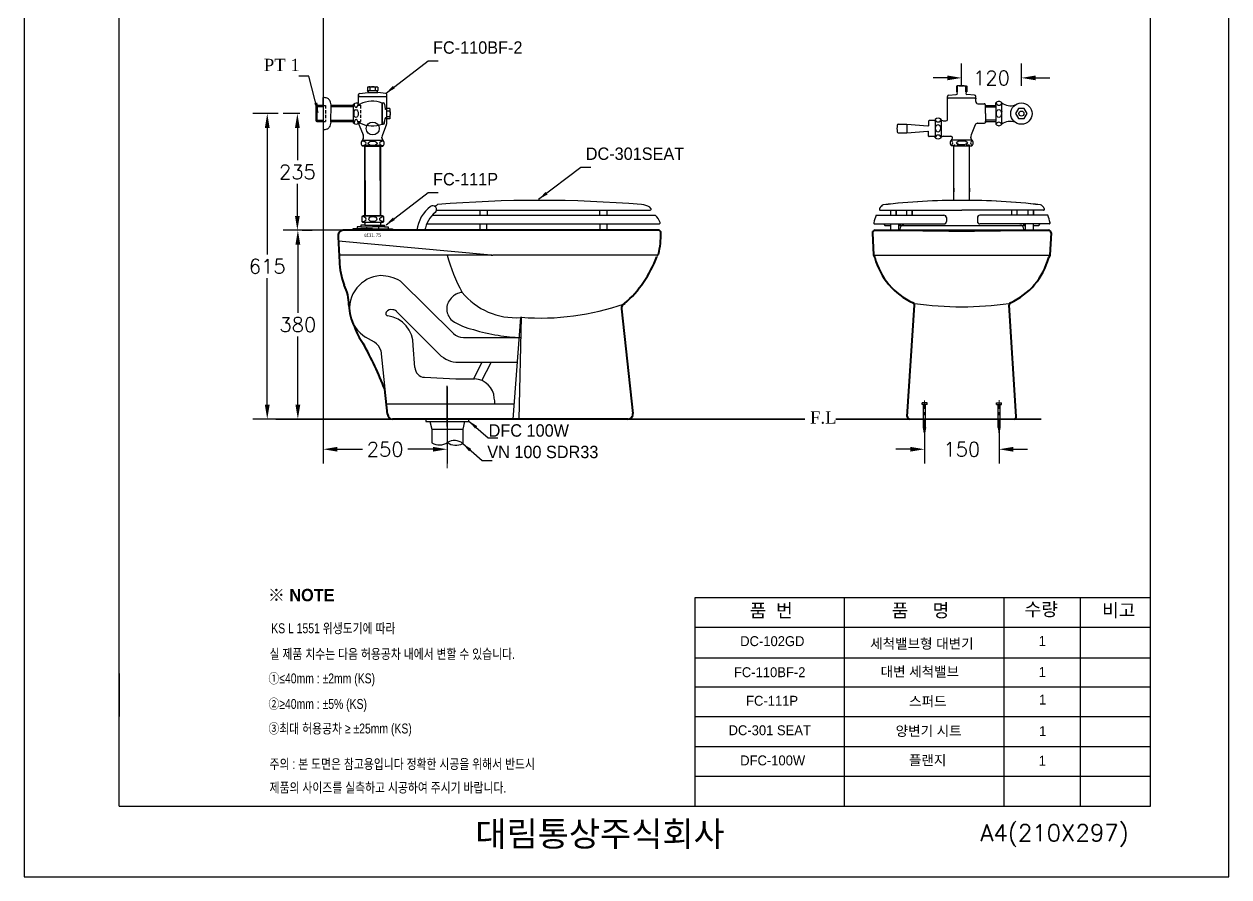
# Model space of a CAD drawing. Extents: x 63466 to 65891, y 58091 to 61521.
# Drawn here: x 63466 to 65891, y 58091 to 59807 of the extents above; entities that cross this region are included whole.
import ezdxf
from ezdxf.lldxf.tags import DXFTag

# ---------------------------------------------------------------- set-up
doc = ezdxf.new("R2010")
doc.units = 0
doc.header["$MEASUREMENT"] = 0
for name, pattern in [('CENTER', [50.8, 31.75, -6.35, 6.35, -6.35]), ('CENTERX2', [4, 2.5, -0.5, 0.5, -0.5]), ('HIDDEN', [9.525, 6.35, -3.175])]:
    doc.linetypes.add(name, pattern=pattern)
doc.layers.get('0').update_dxf_attribs({"linetype": 'CONTINUOUS'})
doc.layers.get('Defpoints').update_dxf_attribs({"linetype": 'CONTINUOUS'})
for name, color, linetype in [('2', 2, 'CONTINUOUS'), ('ASHADE', 7, 'CONTINUOUS'), ('D', 2, 'CONTINUOUS'), ('DEFAULT', 7, 'CONTINUOUS'), ('Dim', 4, 'CONTINUOUS'), ('HIDDEN', 3, 'HIDDEN'), ('LINE', 7, 'CONTINUOUS'), ('MAIN', 7, 'CONTINUOUS'), ('YA', 7, 'CONTINUOUS')]:
    doc.layers.add(name, color=color, linetype=linetype)
for name, color, linetype, lineweight in [('AM_6', 2, 'CONTINUOUS', 30), ('CEN', 1, 'CENTER', 5), ('DWG', 7, 'CONTINUOUS', 25), ('OUTLINE', 11, 'CONTINUOUS', 40), ('Y', 202, 'CONTINUOUS', 35)]:
    doc.layers.add(name, color=color, linetype=linetype, lineweight=lineweight)
doc.styles.add('h', font='', dxfattribs={"height": 30})
doc.styles.add('MtXpl_', font='')
doc.styles.get("Standard").update_dxf_attribs({"font": 'txt.shx', "bigfont": 'ghs.shx'})
doc.styles.add('STYLE2', font='dutch.ttf', dxfattribs={"height": 25})
doc.styles.add('굴림', font='', dxfattribs={"height": 3.2})
doc.styles.add('스타일1', font='txt.shx', dxfattribs={"bigfont": 'ghs.shx'})
doc.styles.get('h').set_extended_font_data('Haansoft Batang')
doc.styles.get('MtXpl_').set_extended_font_data('Gulim', bold=True)
doc.styles.get('굴림').set_extended_font_data('Gulim')
tags = doc.linetypes.add('Amconstr', pattern=[9999, 9999, 0]).pattern_tags.tags
tags[6:7] = [DXFTag(74, 4), DXFTag(75, 0), DXFTag(340, '0'), DXFTag(46, 1.0), DXFTag(50, 0.0), DXFTag(44, 0.0), DXFTag(45, 0.0)]
tags[4:5] = [DXFTag(74, 4), DXFTag(75, 0), DXFTag(340, '0'), DXFTag(46, 1.0), DXFTag(50, 0.0), DXFTag(44, 0.0), DXFTag(45, 0.0)]
doc.dimstyles.new('SERIM', dxfattribs={"dimscale": 10, "dimtxt": 3, "dimasz": 2, "dimexe": 1, "dimexo": 1.5, "dimgap": 1, "dimtad": 1, "dimtoh": 1, "dimdec": 0, "dimdsep": 46, "dimtxsty": 'h', "dimcen": -0.3, "dimclrt": 2, "dimadec": 0, "dimazin": 0, "dimtfac": 1, "dimtdec": 0, "dimtmove": 1, "dimatfit": 3, "dimfxl": 0, "dimtolj": 1, "dimtzin": 0, "dimarcsym": 0})
doc.dimstyles.get("Standard").update_dxf_attribs({"dimtxt": 0.18, "dimasz": 0.18, "dimexe": 0.18, "dimexo": 0.0625, "dimgap": 0.09, "dimtad": 0, "dimtih": 1, "dimtoh": 1, "dimdec": 4, "dimzin": 0, "dimdsep": 46, "dimtxsty": 'Standard', "dimcen": 0.09, "dimadec": 0, "dimazin": 0, "dimtfac": 1, "dimtdec": 4, "dimtofl": 0, "dimtmove": 0, "dimatfit": 0, "dimfxl": 0, "dimtolj": 1, "dimtzin": 0, "dimarcsym": 0})

# ---------------------------------------------------------------- blocks, each defined once
blk = doc.blocks.new('*D7')
at = {"layer": 'Defpoints', "color": 0}
for p in [(64031.1, 59626.9), (64016, 59392.1), (64115, 59392.1)]:
    blk.add_point(p, dxfattribs=at)
at = {"layer": 'Dim', "color": 0, "lineweight": -2}
for p, q in [((64021.1, 59626.9), (63987.2, 59626.9)), ((64016, 59598.1), (64016, 59533.5)), ((64016, 59420.9), (64016, 59485.5)), ((64105, 59392.1), (63987.2, 59392.1))]:
    blk.add_line(p, q, dxfattribs=at)
at = {"layer": 'Dim', "color": 0}
for points in [[(64011.2, 59598.1), (64020.8, 59598.1), (64016, 59626.9)], [(64011.2, 59420.9), (64020.8, 59420.9), (64016, 59392.1)]]:
    blk.add_solid(points, dxfattribs=at)
at = {"layer": 'Dim', "color": 0, "insert": (64016, 59509.5), "char_height": 28.8, "attachment_point": 5}
blk.add_mtext('\\A1;235', dxfattribs=at)
blk = doc.blocks.new('*D8')
at = {"layer": 'Defpoints', "color": 0}
for p in [(64016, 59392.1), (64016, 59012.1), (64017, 59012.1)]:
    blk.add_point(p, dxfattribs=at)
at = {"layer": 'Dim', "color": 0, "lineweight": -2}
for p, q in [((64026, 59392.1), (64045.8, 59392.1)), ((64017, 59363.3), (64017, 59226.1)), ((64017, 59040.9), (64017, 59178.1)), ((64026, 59012.1), (64045.8, 59012.1))]:
    blk.add_line(p, q, dxfattribs=at)
at = {"layer": 'Dim', "color": 0}
for points in [[(64012.2, 59363.3), (64021.8, 59363.3), (64017, 59392.1)], [(64012.2, 59040.9), (64021.8, 59040.9), (64017, 59012.1)]]:
    blk.add_solid(points, dxfattribs=at)
at = {"layer": 'Dim', "color": 0, "insert": (64017, 59202.1), "char_height": 28.8, "attachment_point": 5}
blk.add_mtext('\\A1;380', dxfattribs=at)
blk = doc.blocks.new('*D9')
at = {"layer": 'Defpoints', "color": 0}
for p in [(63987.2, 59626.9), (63955.4, 59012.1), (63987.2, 59012.1)]:
    blk.add_point(p, dxfattribs=at)
at = {"layer": 'Dim', "color": 0, "lineweight": -2}
for p, q in [((63977.2, 59626.9), (63926.6, 59626.9)), ((63955.4, 59598.1), (63955.4, 59343.5)), ((63955.4, 59040.9), (63955.4, 59295.5)), ((63977.2, 59012.1), (63926.6, 59012.1))]:
    blk.add_line(p, q, dxfattribs=at)
at = {"layer": 'Dim', "color": 0}
for points in [[(63950.6, 59598.1), (63960.2, 59598.1), (63955.4, 59626.9)], [(63950.6, 59040.9), (63960.2, 59040.9), (63955.4, 59012.1)]]:
    blk.add_solid(points, dxfattribs=at)
at = {"layer": 'Dim', "color": 0, "insert": (63955.4, 59319.5), "char_height": 28.8, "attachment_point": 5}
blk.add_mtext('\\A1;615', dxfattribs=at)
blk = doc.blocks.new('*D10')
at = {"layer": 'Defpoints', "color": 0}
for p in [(64067.8, 60529.4), (64317.8, 59087.1), (64317.8, 58951.4)]:
    blk.add_point(p, dxfattribs=at)
at = {"layer": 'Dim', "color": 0, "lineweight": -2}
for p, q in [((64067.8, 60519.4), (64067.8, 58922.6)), ((64317.8, 59077.1), (64317.8, 58922.6)), ((64096.6, 58951.4), (64147.2, 58951.4)), ((64289, 58951.4), (64238.4, 58951.4))]:
    blk.add_line(p, q, dxfattribs=at)
at = {"layer": 'Dim', "color": 0}
for points in [[(64096.6, 58956.2), (64096.6, 58946.6), (64067.8, 58951.4)], [(64289, 58956.2), (64289, 58946.6), (64317.8, 58951.4)]]:
    blk.add_solid(points, dxfattribs=at)
at = {"layer": 'Dim', "color": 0, "insert": (64192.8, 58951.4), "char_height": 28.8, "attachment_point": 5}
blk.add_mtext('\\A1;250', dxfattribs=at)
blk = doc.blocks.new('*D11')
at = {"layer": 'Defpoints', "color": 0}
for p in [(65278.6, 59012.1), (65428.6, 59012.1), (65428.6, 58951.4)]:
    blk.add_point(p, dxfattribs=at)
at = {"layer": 'Dim', "color": 0, "lineweight": -2}
for p, q in [((65278.6, 59002.1), (65278.6, 58922.6)), ((65428.6, 59002.1), (65428.6, 58922.6)), ((65249.8, 58951.4), (65221, 58951.4)), ((65457.4, 58951.4), (65486.2, 58951.4))]:
    blk.add_line(p, q, dxfattribs=at)
at = {"layer": 'Dim', "color": 0}
for points in [[(65249.8, 58956.2), (65249.8, 58946.6), (65278.6, 58951.4)], [(65457.4, 58956.2), (65457.4, 58946.6), (65428.6, 58951.4)]]:
    blk.add_solid(points, dxfattribs=at)
at = {"layer": 'Dim', "color": 0, "insert": (65353.6, 58951.4), "char_height": 28.8, "attachment_point": 5}
blk.add_mtext('\\A1;150', dxfattribs=at)
blk = doc.blocks.new('*D12')
at = {"layer": 'Defpoints', "color": 0}
for p in [(65473.6, 59698.8), (65353.3, 59672.6), (65473.6, 59672.6)]:
    blk.add_point(p, dxfattribs=at)
at = {"layer": 'Dim', "color": 0, "lineweight": -2}
for p, q in [((65353.3, 59682.6), (65353.3, 59727.6)), ((65473.6, 59682.6), (65473.6, 59727.6)), ((65324.5, 59698.8), (65295.7, 59698.8)), ((65502.4, 59698.8), (65531.2, 59698.8))]:
    blk.add_line(p, q, dxfattribs=at)
at = {"layer": 'Dim', "color": 0}
for points in [[(65324.5, 59703.6), (65324.5, 59694), (65353.3, 59698.8)], [(65502.4, 59703.6), (65502.4, 59694), (65473.6, 59698.8)]]:
    blk.add_solid(points, dxfattribs=at)
at = {"layer": 'Dim', "color": 0, "insert": (65413.4, 59698.8), "char_height": 28.8, "attachment_point": 5}
blk.add_mtext('\\A1;120', dxfattribs=at)

msp = doc.modelspace()

# ---------------------------------------------------------------- linework, layer by layer
at = {"lineweight": 30}
for p, q in [((64141.6, 59661.4), (64139.3, 59661.4)), ((64139.3, 59661.4), (64196.3, 59661.4)), ((64151.9, 59561.3), (64151.9, 59563.3)), ((64151.9, 59563.3), (64183.5, 59563.3)), ((64183.5, 59563.3), (64183.5, 59561.3))]:
    msp.add_line(p, q, dxfattribs=at)
at = {"color": 0, "lineweight": 30}
for p, q in [((65385.8, 59646.4), (65399.2, 59646.4)), ((65401.2, 59626.9), (65401.2, 59644.4)), ((65401.2, 59626.9), (65401.2, 59609.4)), ((65386.2, 59607.4), (65399.2, 59607.4))]:
    msp.add_line(p, q, dxfattribs=at)
at = {"color": 0, "linetype": 'ByBlock', "lineweight": 30}
for p, q in [((64183.5, 59563.3), (64183.5, 59421.3)), ((64151.9, 59421.3), (64151.9, 59492)), ((64152.6, 59492), (64152.6, 59421.3)), ((64182.8, 59492), (64182.8, 59421.3)), ((64127.6, 59395.3), (64127.6, 59392.1)), ((64207.6, 59395.3), (64207.6, 59392.1))]:
    msp.add_line(p, q, dxfattribs=at)
at = {"linetype": 'ByBlock', "lineweight": 30}
msp.add_line((64151.9, 59421.3), (64183.5, 59421.3), dxfattribs=at)
at = {"lineweight": 30}
msp.add_circle((64167.8, 59596.9), 13, dxfattribs=at)
at = {"color": 0, "lineweight": 30}
for centre, start, end in [((65399.2, 59644.4), 0, 90), ((65399.2, 59609.4), 270, 0)]:
    msp.add_arc(centre, 2, start, end, dxfattribs=at)
at = {"color": 0, "linetype": 'HIDDEN', "lineweight": 30}
msp.add_arc((65386.9, 59597), 10.5, 93.7012, 98.3168, dxfattribs=at)
for start, end in [(268.6019, 270), (270, 271.3981)]:
    msp.add_arc((65353.4, 63671.8), 4281.3, start, end)
at = {"color": 0, "lineweight": 30}
for p in [(65399.2, 59646.4), (65401.2, 59643.2), (65401.2, 59610.7), (65401.2, 59609.4), (65401.2, 59609.4)]:
    msp.add_point(p, dxfattribs=at)
at = {"layer": 'ASHADE', "color": 0, "lineweight": 30}
for p, q in [((65333.3, 59574.8), (65333.3, 59574)), ((65373.3, 59574.8), (65373.3, 59574))]:
    msp.add_line(p, q, dxfattribs=at)
at = {"layer": 'CEN', "color": 0}
for p, q in [((65278.6, 58981.7), (65278.6, 59049.7)), ((65428.6, 58981.7), (65428.6, 59050.3))]:
    msp.add_line(p, q, dxfattribs=at)
at = {"layer": 'CEN', "color": 0, "linetype": 'CENTERX2'}
msp.add_line((64317.8, 58913.3), (64317.8, 59014.8), dxfattribs=at)
at = {"layer": 'D', "color": 0, "lineweight": 30}
for p, q in [((64053.8, 59640.9), (64067.8, 59640.9)), ((64083.8, 59640.9), (64128.8, 59640.9)), ((64067.8, 59612.9), (64053.8, 59612.9)), ((64128.8, 59612.9), (64083.7, 59612.9))]:
    msp.add_line(p, q, dxfattribs=at)
at = {"layer": 'D', "color": 0, "linetype": 'ByBlock', "lineweight": 30}
for p, q in [((64152.6, 59492), (64152.6, 59561.3)), ((64182.8, 59492), (64182.8, 59561.3))]:
    msp.add_line(p, q, dxfattribs=at)
at = {"layer": 'DEFAULT', "color": 7}
for p, q in [((64296.2, 59432.7), (64726.6, 59432.7)), ((64383.4, 59432.7), (64383.4, 59422.5)), ((64397.8, 59432.7), (64397.8, 59422.5)), ((64624.3, 59432.7), (64624.3, 59422.5)), ((64638.7, 59432.7), (64638.7, 59422.5)), ((64727.9, 59436), (64725.7, 59438.6)), ((64725.7, 59432.7), (64726.3, 59432.7)), ((65189.7, 59432.7), (65353.8, 59432.7)), ((65189.9, 59432.5), (65354, 59432.5)), ((65210.1, 59432.7), (65210.1, 59422.5)), ((65210.3, 59432.5), (65210.3, 59422.3)), ((65221, 59432.7), (65221, 59422.5)), ((65221.2, 59432.5), (65221.2, 59422.3)), ((65242.3, 59432.7), (65242.3, 59422.5)), ((65242.6, 59432.5), (65242.6, 59422.3)), ((65253.2, 59432.7), (65253.2, 59422.5)), ((65253.5, 59432.5), (65253.5, 59422.3)), ((65517.9, 59432.7), (65353.8, 59432.7)), ((65518.1, 59432.5), (65354, 59432.5)), ((65453.6, 59432.7), (65453.6, 59422.5)), ((65453.8, 59432.5), (65453.8, 59422.3)), ((65464.5, 59432.7), (65464.5, 59422.5)), ((65464.7, 59432.5), (65464.7, 59422.3)), ((65486.5, 59432.7), (65486.5, 59422.5)), ((65486.8, 59432.5), (65486.8, 59422.3)), ((65497.4, 59432.7), (65497.4, 59422.5)), ((65497.7, 59432.5), (65497.7, 59422.3)), ((64276.3, 59405), (64744.3, 59405)), ((64287.9, 59422.5), (64736.4, 59422.5)), ((64383.4, 59405), (64383.4, 59392.1)), ((64397.1, 59405), (64397.1, 59392.1)), ((64625, 59405), (64625, 59392.1)), ((64638.7, 59405), (64638.7, 59392.1)), ((65178.3, 59404.9), (65317.6, 59404.9)), ((65178.6, 59404.8), (65317.8, 59404.8)), ((65181.1, 59422.5), (65317.6, 59422.5)), ((65181.3, 59422.3), (65317.8, 59422.3)), ((65196.4, 59404.9), (65198.8, 59402)), ((65196.6, 59404.8), (65199, 59401.9)), ((65198.8, 59402), (65210.1, 59402)), ((65199, 59401.9), (65210.3, 59401.9)), ((65210.1, 59404.9), (65210.1, 59392)), ((65226.5, 59404.9), (65226.5, 59392)), ((65226.5, 59402), (65481.1, 59402)), ((65226.7, 59401.9), (65481.3, 59401.9)), ((65227.6, 59404.9), (65229.7, 59402)), ((65227.8, 59404.8), (65230, 59401.9)), ((65236.8, 59402), (65470.8, 59402)), ((65237, 59401.9), (65471, 59401.9)), ((65322.6, 59417.5), (65322.6, 59409.9)), ((65322.8, 59417.3), (65322.8, 59409.8)), ((65385, 59417.5), (65385, 59409.9)), ((65385.2, 59417.3), (65385.2, 59409.8)), ((65526.5, 59422.5), (65390, 59422.5)), ((65529.2, 59404.9), (65390, 59404.9)), ((65526.7, 59422.3), (65390.2, 59422.3)), ((65529.5, 59404.8), (65390.2, 59404.8)), ((65477.8, 59402), (65479.9, 59404.9)), ((65478, 59401.9), (65480.2, 59404.8)), ((65481.1, 59404.9), (65481.1, 59392)), ((65497.4, 59404.9), (65497.4, 59392)), ((65497.4, 59402), (65508.6, 59402)), ((65497.7, 59401.9), (65508.8, 59401.9)), ((65508.8, 59402), (65511.1, 59404.9)), ((65509, 59401.9), (65511.4, 59404.8)), ((64237, 59392.1), (64308.2, 59392.1)), ((65183.5, 59392), (65524, 59392)), ((65228.8, 59394), (65228.8, 59392)), ((65478.8, 59394), (65478.8, 59392))]:
    msp.add_line(p, q, dxfattribs=at)
for centre, radius, start, end in [((64503.5, 56987.9), 2464.4, 85.2208, 94.7792), ((65346.6, 58193.2), 1259.1, 89.674, 96.885), ((65346.8, 58193.1), 1259.1, 89.674, 96.885), ((65360.9, 58193.2), 1259.1, 83.115, 90.326), ((65361.2, 58193.1), 1259.1, 83.115, 90.326), ((64329.7, 59382.3), 73.8, 128.2835, 172.3899), ((64329.7, 59382.3), 58, 128.2835, 170.2995), ((64288.3, 59433.5), 7.94, 313.9053, 122.6617), ((64267.7, 59493.7), 58.6, 294.664, 301.4033), ((64705.7, 59402.6), 41.3, 60.8845, 85.6022), ((64726.4, 59434.7), 2, 268.7973, 39.2367), ((65189.7, 59434.7), 2, 147.4173, 270), ((65189.9, 59434.5), 2, 147.4173, 270), ((65260.2, 59389.6), 85.7, 143.2068, 147.4173), ((65260.4, 59389.5), 85.7, 143.2068, 147.4173), ((65196.4, 59437.3), 6, 96.885, 143.2069), ((65196.6, 59437.2), 6, 96.885, 143.2069), ((65511.1, 59437.3), 6, 36.7932, 83.115), ((65511.4, 59437.2), 6, 36.7932, 83.115), ((65447.4, 59389.6), 85.7, 32.5827, 36.7931), ((65447.6, 59389.5), 85.7, 32.5827, 36.7931), ((65517.9, 59434.7), 2, 270, 32.5827), ((65518.1, 59434.5), 2, 270, 32.5827), ((64716.1, 59398.5), 31.4, 16.6851, 49.8505), ((64744.3, 59407), 2, 270, 16.6851), ((65178.3, 59406.9), 2, 168.0631, 270), ((65260.2, 59389.6), 85.7, 157.4398, 168.0631), ((65260.4, 59389.5), 85.7, 157.4398, 168.0631), ((65178.6, 59406.8), 2, 168.0631, 270), ((65236.8, 59394), 8, 90, 180), ((65317.6, 59417.5), 5, 0, 90), ((65317.6, 59409.9), 5, 270, 0), ((65317.8, 59417.3), 5, 0, 90), ((65317.8, 59409.8), 5, 270, 0), ((65390, 59417.5), 5, 90, 180), ((65390, 59409.9), 5, 180, 270), ((65390.2, 59417.3), 5, 90, 180), ((65390.2, 59409.8), 5, 180, 270), ((65470.8, 59394), 8, 0, 90), ((65447.4, 59389.6), 85.7, 11.9369, 22.5602), ((65447.6, 59389.5), 85.7, 11.9369, 22.5602), ((65529.2, 59406.9), 2, 270, 11.9369), ((65529.5, 59406.8), 2, 270, 11.9369)]:
    msp.add_arc(centre, radius, start, end, dxfattribs=at)
at = {"layer": 'Dim', "color": 0}
for p, q in [((64317.8, 58997), (64317.8, 59079)), ((64816.7, 58653.3), (65733.2, 58653.3)), ((65117, 58653.3), (65117, 58233.3)), ((65438.2, 58653.3), (65438.2, 58233.3)), ((65592.2, 58653.3), (65592.2, 58233.3)), ((64816.7, 58593.3), (65733.2, 58593.3)), ((64816.7, 58531.5), (65733.2, 58531.5)), ((64816.7, 58473.3), (65733.2, 58473.3)), ((64816.7, 58413.3), (65733.2, 58413.3)), ((64816.7, 58353.3), (65733.2, 58353.3))]:
    msp.add_line(p, q, dxfattribs=at)
at = {"layer": 'DWG', "color": 0, "lineweight": 30}
for p, q in [((64141.6, 59667.6), (64157.9, 59669.1)), ((64178.2, 59680.1), (64157.4, 59680.1)), ((64157.4, 59680.1), (64157.4, 59673.1)), ((64157.4, 59673.1), (64178.2, 59673.1)), ((64158.8, 59671.6), (64157.4, 59673.1)), ((64157.9, 59669.1), (64177.7, 59669.1)), ((64162.8, 59680.9), (64159.6, 59680.9)), ((64162.4, 59673.1), (64162.4, 59680.1)), ((64162.8, 59680.9), (64172.8, 59680.9)), ((64172.8, 59680.9), (64176, 59680.9)), ((64173.1, 59673.1), (64173.1, 59680.1)), ((64176.7, 59671.6), (64178.2, 59673.1)), ((64194, 59667.6), (64177.7, 59669.1)), ((64178.2, 59680.1), (64178.2, 59673.1)), ((65344.3, 59682.8), (65342.9, 59682)), ((65342.9, 59682), (65342.9, 59670.8)), ((65342.9, 59670.8), (65343.5, 59670.5)), ((65348.3, 59682.8), (65344.3, 59682.8)), ((65344.5, 59682.8), (65344.5, 59670.5)), ((65348.3, 59682.8), (65353.3, 59682.8)), ((65353.3, 59682.8), (65349.3, 59682.8)), ((65358.3, 59682.8), (65353.3, 59682.8)), ((65353.3, 59682.8), (65357.3, 59682.8)), ((65358.3, 59682.8), (65362.3, 59682.8)), ((65362.1, 59670.5), (65362.1, 59682.8)), ((65362.3, 59682.8), (65363.7, 59682)), ((65363.7, 59670.8), (65363, 59670.5)), ((65363.7, 59682), (65363.7, 59670.8)), ((64053.8, 59642), (64054.9, 59643.2)), ((64053.8, 59642), (64054.9, 59643.2)), ((64054.9, 59643.2), (64054.9, 59642)), ((64067.8, 59643.2), (64054.9, 59643.2)), ((64054.9, 59643.2), (64054.9, 59642)), ((64067.8, 59643.2), (64067.8, 59659.4)), ((64067.8, 59643.2), (64067.8, 59610.7)), ((64083.7, 59609.8), (64083.8, 59644.3)), ((64128.8, 59643.2), (64083.8, 59643.2)), ((64128.8, 59642), (64126.8, 59643.2)), ((64128.8, 59642.1), (64128.8, 59645.9)), ((64128.8, 59643.6), (64128.8, 59643.2)), ((64128.8, 59642), (64128.8, 59643.2)), ((64139.3, 59657.9), (64139.3, 59665.1)), ((64139.3, 59646.9), (64139.3, 59657.9)), ((64186.8, 59645.7), (64186.8, 59647.9)), ((64186.8, 59608.2), (64186.8, 59645.7)), ((64186.8, 59643.2), (64187.3, 59643.2)), ((64187.3, 59643.2), (64187.3, 59648.4)), ((64187.3, 59648.4), (64188.6, 59648.4)), ((64187.3, 59610.7), (64187.3, 59643.2)), ((64191.6, 59645.7), (64192.5, 59636.6)), ((64196.3, 59657.9), (64196.3, 59665.1)), ((64196.3, 59637.3), (64196.3, 59657.9)), ((65324.8, 59657.8), (65324.8, 59661.5)), ((65324.8, 59615.3), (65324.8, 59657.8)), ((65324.8, 59657.8), (65324.8, 59656.5)), ((65379.7, 59657.8), (65324.8, 59657.8)), ((65327, 59664), (65342.5, 59665.4)), ((65379.5, 59664), (65364, 59665.4)), ((65379.7, 59657.8), (65381.8, 59657.8)), ((65381.8, 59657.8), (65381.8, 59661.5)), ((65381.8, 59657.8), (65381.8, 59656.5)), ((65381.8, 59651.3), (65381.8, 59657.8)), ((65422.4, 59644.2), (65422.4, 59648.5)), ((65422.4, 59644.2), (65422.4, 59643)), ((65434.1, 59648), (65434.1, 59648.5)), ((65434.1, 59606.9), (65434.1, 59648)), ((64053.8, 59640.9), (64053.8, 59642)), ((64053.8, 59642), (64053.8, 59640.9)), ((64053.8, 59640.9), (64053.8, 59642)), ((64053.8, 59642), (64053.8, 59640.9)), ((64053.8, 59612.9), (64053.8, 59640.9)), ((64053.8, 59626.9), (64053.8, 59611.8)), ((64053.8, 59626.9), (64053.8, 59611.8)), ((64053.8, 59626.9), (64053.8, 59611.8)), ((64054.9, 59642), (64054.9, 59610.7)), ((64128.8, 59607.9), (64128.8, 59642)), ((64195.5, 59637.3), (64195, 59636.2)), ((64195.5, 59637.3), (64195.5, 59616.5)), ((64202.5, 59637.3), (64195.5, 59637.3)), ((64195.5, 59632.8), (64202.5, 59632.8)), ((64195.5, 59621), (64202.5, 59621)), ((65401.2, 59643), (65422.4, 59643)), ((65422.4, 59640), (65401.2, 59640)), ((65422.4, 59643), (65422.4, 59611)), ((65434.1, 59631), (65434.1, 59630.6)), ((64053.8, 59611.8), (64053.8, 59612.9)), ((64053.8, 59611.8), (64054.9, 59610.7)), ((64054.9, 59610.7), (64067.8, 59610.7)), ((64067.8, 59610.7), (64067.8, 59594.4)), ((64083.7, 59610.7), (64128.8, 59610.7)), ((64128.8, 59611.8), (64126.8, 59610.7)), ((64128.8, 59611.8), (64128.8, 59610.7)), ((64128.8, 59610.3), (64128.8, 59610.7)), ((64140.7, 59603.3), (64148.4, 59584.1)), ((64186.8, 59610.7), (64187.3, 59610.7)), ((64186.8, 59605.9), (64186.8, 59608.2)), ((64194.9, 59603.3), (64187.1, 59584.1)), ((64187.3, 59610.7), (64187.3, 59605.4)), ((64187.3, 59605.4), (64188.6, 59605.4)), ((64191.6, 59608.1), (64192.5, 59617.3)), ((64195.5, 59616.5), (64195, 59617.7)), ((64202.5, 59616.5), (64195.5, 59616.5)), ((64196.3, 59610.8), (64196.3, 59616.5)), ((65225.7, 59605.4), (65243.1, 59605.4)), ((65243.1, 59605.4), (65285.3, 59602.4)), ((65243.1, 59605.4), (65243.1, 59588.4)), ((65285.3, 59602.4), (65286.8, 59602.6)), ((65286.8, 59611.8), (65286.8, 59607.6)), ((65286.8, 59607.6), (65286.8, 59602.6)), ((65298.8, 59612.8), (65287.8, 59612.8)), ((65299.8, 59615.3), (65299.8, 59613.8)), ((65299.8, 59613.8), (65299.8, 59580.5)), ((65311.8, 59615.3), (65311.8, 59614.3)), ((65311.8, 59614.3), (65311.8, 59579.3)), ((65317.5, 59612.3), (65321.8, 59612.3)), ((65380.7, 59604.2), (65372.6, 59584)), ((65422.4, 59614), (65401.2, 59614)), ((65401.2, 59611), (65422.4, 59611)), ((65422.4, 59609.7), (65422.4, 59611)), ((65422.4, 59609.7), (65422.4, 59605.5)), ((65434.1, 59605.5), (65434.1, 59606.9)), ((64147.2, 59573.3), (64148.6, 59573.3)), ((64147.8, 59574.9), (64148.9, 59576.8)), ((64147.8, 59574.9), (64147.8, 59573.3)), ((64148.6, 59573.3), (64186.9, 59573.3)), ((64149.3, 59578.3), (64149.3, 59579.6)), ((64186.3, 59578.3), (64186.3, 59579.6)), ((64186.3, 59578.1), (64186.3, 59578.4)), ((64187.8, 59574.9), (64186.6, 59577.1)), ((64188.3, 59573.3), (64186.9, 59573.3)), ((64187.8, 59573.3), (64187.8, 59574.9)), ((65225.7, 59588.4), (65243.1, 59588.4)), ((65243.1, 59588.4), (65285.3, 59591.4)), ((65285.3, 59591.4), (65286.8, 59591)), ((65286.8, 59586.1), (65286.8, 59591)), ((65286.8, 59581.8), (65286.8, 59586.1)), ((65298.8, 59580.8), (65287.8, 59580.8)), ((65299.8, 59578.4), (65299.8, 59579.8)), ((65311.8, 59578.4), (65311.8, 59579.3)), ((65317.5, 59581.3), (65331.8, 59581.3)), ((65333.1, 59574), (65332.7, 59574)), ((65332.7, 59574), (65373.2, 59574)), ((65333.3, 59573.8), (65333.1, 59574)), ((65333.1, 59574), (65333.3, 59574)), ((65333.3, 59574.8), (65334.5, 59577)), ((65334.8, 59578), (65334.8, 59578.3)), ((65371.8, 59578.2), (65371.8, 59579.5)), ((65373.3, 59574.8), (65372.2, 59576.7)), ((65373.3, 59573.8), (65373.4, 59574)), ((65373.4, 59574), (65373.3, 59574)), ((65373.4, 59574), (65373.8, 59574)), ((64151.9, 59561.3), (64147.2, 59561.3)), ((64151.9, 59561.3), (64183.5, 59561.3)), ((64183.5, 59561.3), (64188.3, 59561.3)), ((65337.4, 59562), (65332.7, 59562)), ((65337.4, 59547.9), (65337.4, 59562)), ((65337.4, 59562), (65369.1, 59562)), ((65337.4, 59453.8), (65337.4, 59548.2)), ((65337.4, 59539.9), (65337.4, 59546.7)), ((65369.1, 59547.9), (65369.1, 59562)), ((65369.1, 59562), (65373.8, 59562)), ((65369.1, 59453.8), (65369.1, 59548.2)), ((65369.1, 59539.9), (65369.1, 59546.7)), ((65337.4, 59476.7), (65337.4, 59469.5)), ((65369.1, 59477), (65369.1, 59469.2))]:
    msp.add_line(p, q, dxfattribs=at)
at = {"layer": 'DWG', "color": 0, "linetype": 'Continuous', "lineweight": 30}
for p, q in [((65344.8, 59667.9), (65344.8, 59668.3)), ((65361.8, 59667.9), (65361.8, 59668.3))]:
    msp.add_line(p, q, dxfattribs=at)
at = {"layer": 'DWG', "color": 0, "linetype": 'ByBlock', "lineweight": 30}
for p, q in [((64151.9, 59492), (64151.9, 59561.3)), ((64183.5, 59492), (64183.5, 59561.3))]:
    msp.add_line(p, q, dxfattribs=at)
at = {"layer": 'DWG', "color": 0, "linetype": 'HIDDEN', "lineweight": 30}
for p, q in [((65369.1, 59563.7), (65337.4, 59563.7)), ((65337.4, 59563.7), (65337.4, 59562)), ((65369.1, 59562), (65369.1, 59563.7))]:
    msp.add_line(p, q, dxfattribs=at)
at = {"layer": 'DWG', "color": 0, "lineweight": 30}
for centre, radius, start, end in [((64141.8, 59665.1), 2.5, 95, 180), ((64159.9, 59676.6), 4.3, 54.1266, 125.8734), ((64157.8, 59670.5), 1.5, 275, 45), ((64167.8, 59662.7), 18.2, 72.9261, 107.0739), ((64175.7, 59676.6), 4.29, 54.071, 125.929), ((64177.8, 59670.5), 1.5, 135, 265), ((64193.8, 59665.1), 2.5, 0, 85), ((64066.3, 59629.5), 30, 70.9929, 87.134), ((64072.4, 59648.5), 10, 37.1965, 68.8073), ((64063.8, 59643.4), 20, 2.5641, 33.7923), ((64082.8, 59644.3), 1, 357.3405, 2.5641), ((64134.8, 59637.9), 10, 58.5853, 127.05), ((64141.6, 59649), 3, 238.5853, 295.7555), ((64166.6, 59597.1), 54.7, 68.3899, 115.7555), ((64188.6, 59645.4), 3, 5.8234, 90), ((65327.3, 59661.5), 2.5, 95, 180), ((65379.3, 59661.5), 2.5, 0, 85), ((65386.8, 59651.3), 5, 180, 259.2169), ((65428.3, 59644.1), 7.35, 36.919, 143.081), ((65428.3, 59649.9), 6.04, 193.4552, 346.5448), ((64193.8, 59636.7), 1.3, 185.8232, 334.4413), ((64133.3, 59626.9), 70, 4.4244, 8.5378), ((64192.9, 59635.2), 9.91, 346.1494, 359.9521), ((64180.6, 59626.9), 22.7, 344.9804, 15.0196), ((64133.3, 59626.9), 70, 351.4622, 355.5756), ((64190.5, 59618.3), 12.3, 1.6397, 12.5795), ((64133.3, 59626.9), 70, 0, 4.4244), ((64133.3, 59626.9), 70, 355.5756, 0), ((64066.3, 59624.4), 30, 272.866, 289.0071), ((64072.4, 59605.3), 10, 291.1927, 322.8035), ((64063.8, 59610.4), 20, 326.2077, 357.4359), ((64082.8, 59609.6), 1, 357.4359, 14.0059), ((64134.8, 59615.9), 10, 232.95, 301.4147), ((64159.3, 59610.8), 20, 190.4819, 201.8014), ((64141.6, 59604.8), 3, 64.2445, 121.4147), ((64166.6, 59656.8), 54.7, 244.2445, 291.6101), ((64188.6, 59608.4), 3, 270, 354.1766), ((64193.8, 59617.1), 1.3, 25.5587, 174.1768), ((64176.3, 59610.8), 20, 338.1986, 0), ((65225.7, 59603.4), 2, 90, 169.1799), ((65287.8, 59611.8), 1, 90, 180), ((65298.8, 59613.8), 1, 270, 0), ((65305.8, 59608.6), 9, 48.1897, 131.8103), ((65305.8, 59616.2), 6.06, 188.3241, 351.6759), ((65317.8, 59622.4), 10.1, 233.2924, 268.4603), ((65321.8, 59615.3), 3, 270, 0), ((65385.4, 59602.3), 5, 90, 158.1986), ((65428.3, 59603), 6.38, 22.9489, 157.0511), ((65428.3, 59609.8), 7.27, 216.0911, 323.9089), ((64152.5, 59567.3), 8, 131.4096, 228.5904), ((64137.3, 59579.6), 12, 0, 21.8014), ((64146.3, 59578.3), 3, 330, 0), ((64198.3, 59579.6), 12, 158.1986, 180), ((64188.3, 59578.1), 2, 180, 210), ((64183, 59567.3), 8, 311.4096, 48.5904), ((65225.7, 59590.4), 2, 190.8201, 270), ((65287.8, 59581.8), 1, 180, 270), ((65298.8, 59579.8), 1, 0, 90), ((65305.8, 59577.5), 6.06, 8.1658, 171.8342), ((65305.8, 59585.1), 9, 228.1897, 311.8103), ((65319.1, 59567.6), 13.8, 96.3527, 121.8946), ((65338, 59568), 8, 131.4096, 228.5904), ((65330.4, 59567.9), 4.91, 285.7001, 75.2564), ((65331.8, 59578.3), 3, 0, 90), ((65332.8, 59578), 2, 330, 0), ((65376.3, 59567.9), 4.91, 104.7436, 254.2999), ((65383.8, 59579.5), 12, 158.1986, 180), ((65374.8, 59578.2), 3, 180, 210), ((65368.5, 59568), 8, 311.4096, 48.5904)]:
    msp.add_arc(centre, radius, start, end, dxfattribs=at)
at = {"layer": 'DWG', "color": 0, "linetype": 'Continuous', "lineweight": 30}
for centre, start, end in [((65342.3, 59667.9), 275, 0), ((65342.3, 59668.3), 0, 60), ((65364.3, 59668.3), 120, 180), ((65364.3, 59667.9), 180, 265)]:
    msp.add_arc(centre, 2.5, start, end, dxfattribs=at)
at = {"layer": 'DWG', "lineweight": 30}
msp.add_arc((65259.7, 59596.9), 36.6, 169.1799, 190.8201, dxfattribs=at)
at = {"layer": 'DWG', "color": 0, "lineweight": 30}
for centre, major_axis, ratio, start_param, end_param in [((64134.3, 59647.1), (0, -8.02), 0.523213, 4.750474, 7.873767), ((64134.3, 59607), (0, -8.02), 0.523213, 1.527604, 4.697404), ((64145.3, 59567), (-9.09, 0), 0.507494, 1.666917, 4.668717), ((64190.7, 59567), (-9.09, 0), 0.507494, 4.810754, 7.704268)]:
    msp.add_ellipse(centre, major_axis=major_axis, ratio=ratio, start_param=start_param, end_param=end_param, dxfattribs=at)
for centre, major_axis, ratio in [((64134.3, 59626.9), (0, -8.02), 0.523213), ((65428.3, 59627.1), (0, 8.12), 0.615385), ((65305.7, 59597.4), (0, 7.62), 0.655738), ((64167.7, 59567), (-9.09, 0), 0.507494), ((65354, 59568.1), (-11.2, 0), 0.377778)]:
    msp.add_ellipse(centre, major_axis=major_axis, ratio=ratio, dxfattribs=at)
at = {"layer": 'HIDDEN', "color": 0, "lineweight": 30}
for p, q in [((64067.8, 59643.2), (64072.8, 59643.2)), ((64072.8, 59643.2), (64072.8, 59610.7)), ((64128.8, 59643.6), (64130.5, 59643.6)), ((64138.1, 59643.6), (64142.8, 59643.6)), ((64142.8, 59643.6), (64142.8, 59611.1)), ((64067.8, 59610.7), (64072.8, 59610.7)), ((64128.8, 59611.1), (64130.7, 59611.1)), ((64137.9, 59611.1), (64142.8, 59611.1))]:
    msp.add_line(p, q, dxfattribs=at)
at = {"layer": 'LINE', "linetype": 'Amconstr'}
for p, q in [((65733.2, 58233.3), (65733.2, 61401.3)), ((64744.7, 58233.3), (64816.7, 58233.3))]:
    msp.add_line(p, q, dxfattribs=at)
at = {"layer": 'LINE', "color": 0}
for p, q in [((64406, 59342.2), (64098.7, 59370.2)), ((64742.4, 59342.1), (64409.6, 59342.1)), ((65176.2, 59342.1), (65531, 59342.1)), ((64330.1, 59184.1), (64223.6, 59289.8)), ((64301.7, 59142.6), (64215.2, 59229.1)), ((64465.1, 59216.4), (64449.7, 59012.1)), ((64462.8, 59012.1), (64467.2, 59217.1)), ((64171.2, 59167.1), (64153.5, 59177.2)), ((64252.8, 59116.2), (64249.4, 59160.5)), ((64350.2, 59176.5), (64466.4, 59176.5)), ((64183.9, 59150), (64192.1, 59072.1)), ((64340.6, 59126.5), (64458.3, 59126.5)), ((64370.8, 59092.7), (64388.3, 59126.5)), ((64387.3, 59089.8), (64406.2, 59126.2)), ((64452, 59042.1), (64197.8, 59042.1))]:
    msp.add_line(p, q, dxfattribs=at)
for centre, radius, start, end in [((64655.6, 59433.7), 350, 195.1749, 208.4279), ((64409.6, 59382.1), 40, 264.8056, 270), ((64744.5, 59337.1), 5, 127.0006, 164.7401), ((64738.4, 59345.1), 5, 307.0006, 347.2529), ((64187.8, 59234), 67, 93.8944, 141.1251), ((64180, 59209.9), 91, 61.3737, 87.9373), ((64188, 59234.4), 66.9, 141.4775, 238.9546), ((64347.5, 59233.9), 30.8, 135.8595, 229.5953), ((64351, 59233.6), 33.6, 95.5409, 139.7569), ((64455.8, 59356.1), 140, 219.5028, 273.7882), ((64204.6, 59220.8), 11.8, 72.453, 144.8418), ((64208.2, 59222.1), 10, 44.9585, 90), ((64506.9, 59715.5), 500, 265.4464, 289.5576), ((65353.6, 59947), 708.8, 262.2975, 277.7025), ((64199, 59224.7), 5, 144.8418, 259.8946), ((64190.3, 59161.3), 59.1, 359.2078, 82.3852), ((64401.9, 59326), 137.5, 237.2374, 256.7276), ((64468.2, 59209.8), 7.29, 97.3063, 115.2549), ((64350.2, 59206.5), 30, 228.1794, 270), ((64457.1, 59460.6), 282.1, 252.0892, 262.4716), ((64156.8, 59143.2), 27.9, 14.0815, 58.8724), ((64468.9, 59442.6), 266.2, 259.448, 269.4518), ((64340.6, 59181.5), 55, 224.9585, 270), ((64272.8, 59116.2), 20, 180, 267.3163), ((64376.9, 60737.9), 1645, 266.3397, 269.8618), ((64371.6, 59052), 40.9, 3.2669, 88.1358), ((64374.4, 59044), 39.4, 358.7019, 15.2096)]:
    msp.add_arc(centre, radius, start, end, dxfattribs=at)
at = {"layer": 'MAIN', "color": 7}
for p, q in [((64274.8, 59012), (64274.8, 59007)), ((64274.8, 59007), (64360.8, 59007)), ((64282.8, 59007), (64286.8, 58992)), ((64286.8, 58992), (64348.8, 58992)), ((64286.8, 58992), (64286.8, 58964.5)), ((64352.8, 59007), (64348.8, 58992)), ((64348.8, 58992), (64348.8, 58962.7)), ((64360.8, 59012), (64360.8, 59007))]:
    msp.add_line(p, q, dxfattribs=at)
for centre, radius, start, end in [((64302, 58988.1), 28.1, 237.1476, 305.6288), ((64335.2, 58991.8), 32.1, 237.1903, 295.1018), ((64332, 58945), 24.4, 46.5379, 123.8822)]:
    msp.add_arc(centre, radius, start, end, dxfattribs=at)
at = {"layer": 'OUTLINE', "color": 0}
for p, q in [((64742.9, 59392.1), (64108.2, 59392.1)), ((65173.9, 59386.8), (65176.2, 59342)), ((65178.9, 59392.1), (65528.3, 59392.1)), ((65533.3, 59386.8), (65531, 59342)), ((65176.2, 59342), (65178.6, 59337.1)), ((65531, 59342), (65528.6, 59337.1)), ((64668.6, 59234.2), (64691.6, 59023.2)), ((65243.9, 59017.4), (65258.4, 59241.2)), ((65463.2, 59017.4), (65448.8, 59241.2)), ((64197.7, 59022.1), (64192.1, 59072.1)), ((64681.6, 59012.1), (64207.7, 59012.1))]:
    msp.add_line(p, q, dxfattribs=at)
for centre, radius, start, end in [((64108.2, 59382.1), 10, 90, 182.294), ((66122, 59462.8), 2025.5, 182.294, 183.7415), ((64742.9, 59387.1), 5, 358.2768, 90), ((64560.7, 59385.3), 187.2, 347.2529, 0.5086), ((65178.9, 59387.1), 5, 90, 183.4569), ((65528.3, 59387.1), 5, 356.5431, 90), ((64238.6, 59331.7), 137.7, 180.4794, 201.2998), ((64514.3, 59424.6), 241.2, 311.7566, 339.0657), ((65313.8, 59373.3), 140, 195.0086, 245.3964), ((65393.4, 59373.3), 140, 294.6036, 344.9914), ((64031.9, 59242.2), 87.8, 359.4209, 26.7727), ((64220.4, 59244.5), 100.8, 181.8225, 207.4301), ((64678.6, 59235.3), 10, 111.1039, 186.2034), ((65253.4, 59241.5), 5, 356.3095, 64.5646), ((65453.8, 59241.5), 5, 115.4354, 183.6905), ((64233.4, 59230.5), 107.5, 197.5811, 218.0854), ((63395.1, 58754.2), 858, 21.7432, 28.5439), ((64207.7, 59022.1), 10, 180, 270), ((64681.6, 59022.1), 10, 270, 6.2034), ((65248.9, 59017.1), 5, 176.3095, 270), ((65458.2, 59017.1), 5, 270, 3.6905)]:
    msp.add_arc(centre, radius, start, end, dxfattribs=at)
at = {"layer": 'Y', "color": 0, "linetype": 'ByBlock', "lineweight": 30}
for p, q in [((64152, 59402.6), (64143.5, 59402.6)), ((64143.5, 59402.6), (64143.5, 59398.7)), ((64145.6, 59414.6), (64145.6, 59414.6)), ((64184.9, 59421.3), (64151.1, 59421.3)), ((64184.9, 59407.9), (64151.1, 59407.9)), ((64184.4, 59421.3), (64151.6, 59421.3)), ((64152, 59407.9), (64152, 59402.6)), ((64152, 59402.6), (64184, 59402.6)), ((64183.1, 59402.6), (64191.6, 59402.6)), ((64184, 59402.6), (64184, 59407.9)), ((64191.6, 59402.6), (64191.6, 59398.7)), ((64167.6, 59395.3), (64127.6, 59395.3)), ((64143.5, 59398.7), (64136.3, 59398.7)), ((64136.3, 59398.7), (64136.3, 59395.3)), ((64143.5, 59398.7), (64167.6, 59398.7)), ((64155.5, 59398.7), (64155.5, 59395.3)), ((64191.6, 59398.7), (64167.6, 59398.7)), ((64167.6, 59395.3), (64207.6, 59395.3)), ((64179.6, 59398.7), (64179.6, 59395.3)), ((64191.6, 59398.7), (64198.8, 59398.7)), ((64198.8, 59398.7), (64198.8, 59395.3))]:
    msp.add_line(p, q, dxfattribs=at)
at = {"layer": 'Y', "color": 0}
for p, q in [((63972.5, 59012.1), (65037.8, 59012.1)), ((65099.8, 59012.1), (65513.5, 59012.1))]:
    msp.add_line(p, q, dxfattribs=at)
at = {"layer": 'Y', "color": 0, "linetype": 'ByBlock', "lineweight": 30}
msp.add_circle((65473.6, 59626.9), 21.5, dxfattribs=at)
for centre, radius, start, end in [((64199.8, 59414.6), 54.2, 174.5336, 185.4654), ((64146.7, 59418.8), 0.953, 89.0877, 175.4414), ((64146.7, 59410.4), 0.953, 184.5567, 270.9105), ((64151.6, 59409.8), 11.5, 92.1641, 119.8999), ((64151.6, 59419.4), 11.5, 240.1001, 272.1409), ((64184.4, 59419.4), 11.5, 267.8591, 299.8999), ((64184.4, 59409.8), 11.5, 60.1001, 87.8359), ((64189.3, 59418.8), 0.953, 4.5586, 90.9123), ((64189.3, 59410.4), 0.953, 269.0895, 355.4433), ((64136.3, 59414.6), 54.1, 354.5333, 5.4667)]:
    msp.add_arc(centre, radius, start, end, dxfattribs=at)
for ratio, start_param, end_param in [(0.632635, 4.741671, 4.741672), (0.632626, 1.650273, 4.632654)]:
    msp.add_ellipse((64146.1, 59414.6), major_axis=(-8.16, 0), ratio=ratio, start_param=start_param, end_param=end_param, dxfattribs=at)
msp.add_ellipse((64168, 59414.6), major_axis=(-8.16, 0), ratio=0.632635, dxfattribs=at)
at = {"layer": 'Y', "color": 0, "linetype": 'ByBlock', "lineweight": 30, "extrusion": (0, 0, -1)}
msp.add_ellipse((64189.9, 59414.6), major_axis=(8.16, 0), ratio=0.632626, start_param=1.650273, end_param=4.632654, dxfattribs=at)
at = {"layer": 'YA', "color": 7}
for p, q in [((63657.2, 58233.3), (63657.2, 60331.1)), ((64816.7, 58233.3), (64816.7, 58653.3)), ((63657.2, 58499.8), (63657.2, 58413.3)), ((64816.7, 58293.3), (65733.2, 58293.3)), ((63657.2, 58233.3), (64744.7, 58233.3)), ((63729.2, 58233.3), (64744.7, 58233.3)), ((64816.7, 58233.3), (65733.2, 58233.3))]:
    msp.add_line(p, q, dxfattribs=at)
at = {"layer": 'YA', "color": 0}
for p, q in [((64126.6, 59392.1), (64162.8, 59392.1)), ((64199, 59392.1), (64162.8, 59392.1)), ((65317.4, 59392), (65353.6, 59392)), ((65389.7, 59392), (65353.6, 59392)), ((64407.8, 59342.1), (64100.1, 59342.1)), ((65273.6, 59041.7), (65273.6, 59044.7)), ((65283.6, 59044.7), (65273.6, 59044.7)), ((65283.6, 59041.7), (65273.6, 59041.7)), ((65276.6, 59012.1), (65276.6, 59041.7)), ((65280.6, 59012.1), (65280.6, 59041.7)), ((65283.6, 59041.7), (65283.6, 59044.7)), ((65423.6, 59041.7), (65423.6, 59044.7)), ((65423.6, 59044.7), (65433.6, 59044.7)), ((65423.6, 59041.7), (65433.6, 59041.7)), ((65426.6, 59012.1), (65426.6, 59041.7)), ((65430.6, 59012.1), (65430.6, 59041.7)), ((65433.6, 59041.7), (65433.6, 59044.7)), ((65276.6, 58995.5), (65276.6, 59025.1)), ((65280.6, 58995.5), (65280.6, 59025.1)), ((65426.6, 58995.5), (65426.6, 59025.1)), ((65430.6, 58995.5), (65430.6, 59025.1)), ((65278.6, 58984.7), (65276.6, 58995.5)), ((65280.6, 58995.5), (65278.6, 58984.7)), ((65426.6, 58995.5), (65428.6, 58984.7)), ((65428.6, 58984.7), (65430.6, 58995.5))]:
    msp.add_line(p, q, dxfattribs=at)
for points in [[(63465.9, 58090.8), (65891.4, 58090.8), (65891.4, 61521.1), (63465.9, 61521.1)], [(65467.8, 59636.9), (65462, 59626.9), (65467.8, 59616.9), (65479.4, 59616.9), (65485.1, 59626.9), (65479.4, 59636.9)]]:
    msp.add_lwpolyline(points, close=True, dxfattribs=at)
msp.add_circle((65473.6, 59626.9), 5, dxfattribs=at)
for centre, radius, start, end in [((65451.3, 59670.8), 28.1, 232.3668, 290.0296), ((65451.3, 59582.6), 28.6, 70.3051, 126.8401)]:
    msp.add_arc(centre, radius, start, end, dxfattribs=at)

# ---------------------------------------------------------------- texts
at = {"color": 3, "style": '굴림', "width": 0.8}
for s, p in [('KS L 1551 위생도기에 따라', (63963.5, 58581.2)), ('실 제품 치수는 다음 허용공차 내에서 변할 수 있습니다.', (63960.1, 58529.5)), ('①≤40mm : ±2mm (KS)', (63957.8, 58480.2)), ('②≥40mm : ±5%%% (KS)', (63957.8, 58428.9)), ('③최대 허용공차 ≥ ±25mm (KS)', (63957.8, 58379.4))]:
    msp.add_text(s, height=20, dxfattribs=at).set_placement(p)
at = {"color": 1, "style": '굴림', "width": 0.8}
for s, p in [('주의 : 본 도면은 참고용입니다 정확한 시공을 위해서 반드시', (63960.1, 58308)), ('제품의 사이즈를 실측하고 시공하여 주시기 바랍니다.', (63960.1, 58260.6))]:
    msp.add_text(s, height=20, dxfattribs=at).set_placement(p)
at = {"layer": '2', "style": 'MtXpl_'}
msp.add_text('※ NOTE', height=25, dxfattribs=at).set_placement((63956.7, 58645.5))
at = {"layer": 'AM_6', "color": 0, "char_height": 25}
for s, insert, attachment_point, style in [('{\\fGulim|b0|i0|c129|p50;FC-110BF-2}', (64289.2, 59759.7), 4, 'h'), ('PT 1', (64020.9, 59724.8), 6, 'STYLE2'), ('{\\fGulim|b0|i0|c129|p50;DC-301SEAT}', (64596.6, 59546), 4, 'h'), ('{\\fGulim|b0|i0|c129|p50;FC-111P}', (64289.2, 59494.7), 4, 'h'), ('{\\fGulim|b0|i0|c129|p50;DFC 100W }', (64401.1, 58989), 4, 'h')]:
    msp.add_mtext(s, dxfattribs=dict(at, insert=insert, attachment_point=attachment_point, style=style))
at = {"layer": 'AM_6', "color": 0, "insert": (65048, 59027.9), "char_height": 25, "width": 72.637, "attachment_point": 1, "style": 'STYLE2'}
msp.add_mtext('F.L', dxfattribs=at)
at = {"layer": 'AM_6', "color": 0, "insert": (64398.4, 58945.8), "char_height": 25, "attachment_point": 4}
msp.add_mtext('{\\fGulim|b0|i0|c129|p50;VN 100 SDR33}', dxfattribs=at)
at = {"layer": 'Dim', "color": 0, "attachment_point": 1, "style": '스타일1'}
for s, insert, char_height in [('{\\fGulim|b0|i0|c129|p50;품  번}', (64926.7, 58640.3), 26.746), ('{\\fGulim|b0|i0|c129|p50;품     명}', (65212.6, 58640.5), 26.746), ('{\\fGulim|b0|i0|c129|p50;수량}', (65480, 58642.7), 26.746), ('{\\fGulim|b0|i0|c129|p50;비고}', (65636, 58640.7), 26.746), ('{\\fGulim|b0|i0|c129|p50;1\\P}', (65508.3, 58575.5), 20), ('{\\fGulim|b0|i0|c129|p50;1\\P}', (65508.3, 58513), 20), ('{\\fGulim|b0|i0|c129|p50;1\\P}', (65509.2, 58457.6), 20), ('{\\fGulim|b0|i0|c129|p50;1\\P}', (65509.3, 58394.1), 20), ('{\\fGulim|b0|i0|c129|p50;1\\P}', (65508.3, 58334.6), 20)]:
    msp.add_mtext(s, dxfattribs=dict(at, insert=insert, char_height=char_height))
for s, insert, char_height, width in [('{\\fGulim|b0|i0|c129|p50;DC-102GD}', (64907.5, 58575.2), 20, 147), ('{\\fGulim|b0|i0|c129|p50;세척밸브형 대변기}', (65169.3, 58570.2), 20, 241.622), ('{\\fGulim|b0|i0|c129|p50;FC-110BF-2}', (64894.9, 58512.7), 20, 147), ('{\\fGulim|b0|i0|c129|p50;대변 세척밸브}', (65190.2, 58513.9), 20, 215.256), ('{\\fGulim|b0|i0|c129|p50;FC-111P}', (64919.4, 58455.2), 20, 147), ('{\\fGulim|b0|i0|c129|p50;스퍼드}', (65247.6, 58454.1), 20, 290), ('{\\fGulim|b0|i0|c129|p50;DC-301 SEAT}', (64884.1, 58395.9), 20, 198.737), ('{\\fGulim|b0|i0|c129|p50;양변기 시트}', (65220.5, 58394.5), 20, 212), ('{\\fGulim|b0|i0|c129|p50;DFC-100W}', (64907.5, 58335.2), 20, 147), ('{\\fGulim|b0|i0|c129|p50;플랜지}', (65247.1, 58335.7), 20, 212), ('{\\fGulim|b0|i0|c129|p50;       대림통상주식회사\\P}', (64247.2, 58202.5), 50, 1090)]:
    msp.add_mtext(s, dxfattribs=dict(at, insert=insert, char_height=char_height, width=width))
at = {"layer": 'DWG', "color": 0, "lineweight": 30, "insert": (64167.8, 59382.3), "char_height": 3.75, "attachment_point": 5}
msp.add_mtext('{\\fRomantic|b0|i0|c2|p2;\\H2x;%%C31.75}', dxfattribs=at)
at = {"layer": 'YA', "color": 7}
msp.add_text('A4(210X297)', height=33.819, dxfattribs=at).set_placement((65391.2, 58162.4))

# ---------------------------------------------------------------- dimensions: what is measured, and where the dimension line sits
at = {"layer": 'Dim', "color": 0}
for base, p1, p2, override, picture, middle in [((64317.8, 58951.4), (64067.8, 60529.4), (64317.8, 59087.1), {"dimscale": 160, "dimgap": 0.06, "dimdec": 0, "dimatfit": 3}, '*D10', (64192.8, 58951.4)), ((65473.6, 59698.8), (65353.3, 59672.6), (65473.6, 59672.6), {"dimscale": 160, "dimgap": 0.06, "dimdec": 0, "dimatfit": 3, "dimarcsym": 1}, '*D12', (65413.4, 59698.8)), ((65428.6, 58951.4), (65278.6, 59012.1), (65428.6, 59012.1), {"dimscale": 160, "dimgap": 0.06, "dimdec": 0, "dimatfit": 3}, '*D11', (65353.6, 58951.4))]:
    dim = msp.add_linear_dim(base=base, p1=p1, p2=p2, dimstyle='Standard', override=override, dxfattribs=at)
    dim.commit()
    dim.dimension.update_dxf_attribs({"geometry": picture, "text_midpoint": middle})
dim = msp.add_linear_dim(base=(63955.4, 59012.1), p1=(63987.2, 59626.9), p2=(63987.2, 59012.1), angle=90, dimstyle='Standard', override={"dimscale": 160, "dimgap": 0.06, "dimdec": 0, "dimatfit": 3}, dxfattribs=at)
dim.commit()
dim.dimension.update_dxf_attribs({"geometry": '*D9', "text_midpoint": (63955.4, 59319.5), "dimtype": 160})
for base, p1, p2, picture, middle in [((64016, 59392.1), (64031.1, 59626.9), (64115, 59392.1), '*D7', (64016, 59509.5)), ((64017, 59012.1), (64016, 59392.1), (64016, 59012.1), '*D8', (64017, 59202.1))]:
    dim = msp.add_linear_dim(base=base, p1=p1, p2=p2, angle=90, dimstyle='Standard', override={"dimscale": 160, "dimgap": 0.06, "dimdec": 0, "dimatfit": 3}, dxfattribs=at)
    dim.commit()
    dim.dimension.update_dxf_attribs({"geometry": picture, "text_midpoint": middle})

# ---------------------------------------------------------------- leaders
for points in [[(64194.5, 59668.1), (64279.5, 59732.9), (64299.5, 59732.9)], [(64058.2, 59629), (64039.2, 59702.2), (64019.2, 59702.2)], [(64501.8, 59454.5), (64586.8, 59519.3), (64606.8, 59519.3)], [(64194.5, 59403.1), (64279.5, 59467.9), (64299.5, 59467.9)], [(64360.8, 59008.6), (64399.9, 58974.7), (64419.9, 58974.7)], [(64348.8, 58962.7), (64387.9, 58928.9), (64407.9, 58928.9)]]:
    msp.add_leader(points, dimstyle='SERIM', override={"dimse1": 1}, dxfattribs=at)

doc.saveas('drawing.dxf')
